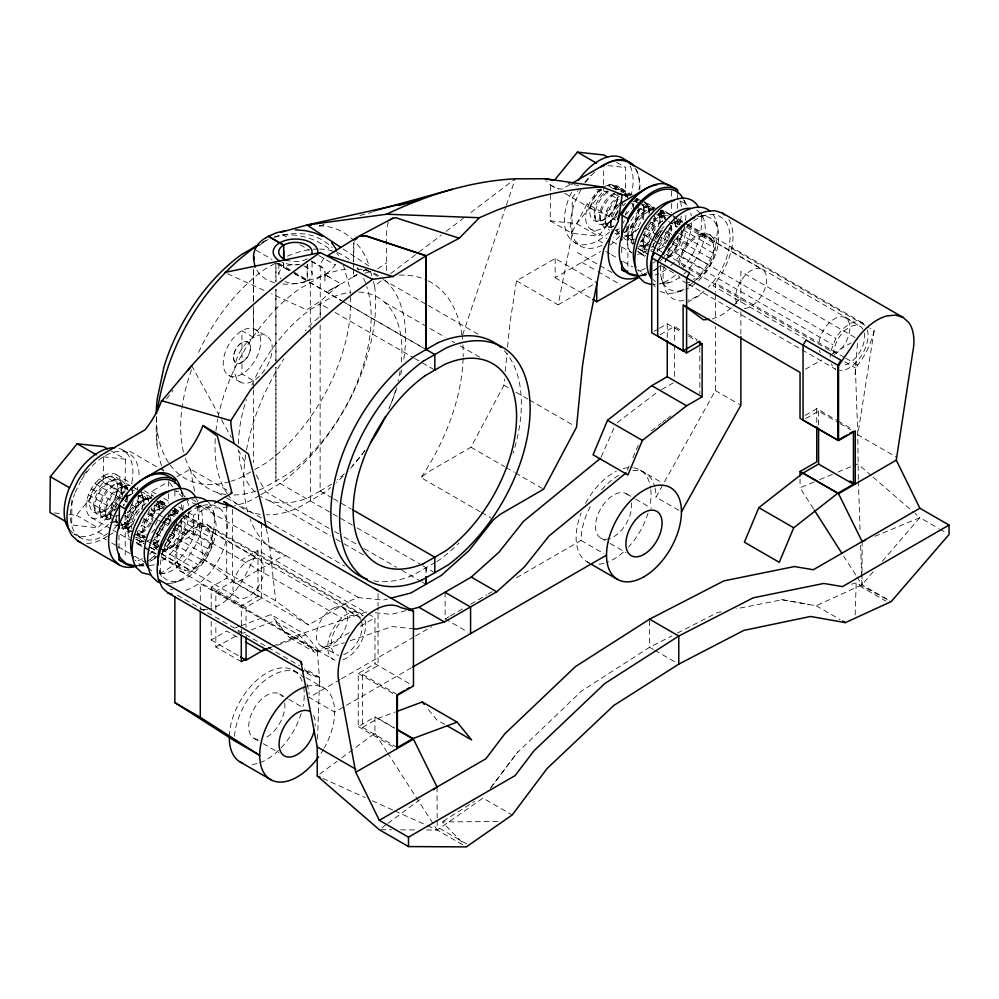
<?xml version="1.0" encoding="UTF-8"?>
<svg xmlns="http://www.w3.org/2000/svg" width="999" height="999" viewBox="0 0 999 999"><rect width="100%" height="100%" fill="white"/><g stroke="black" fill="none" stroke-linecap="round" stroke-linejoin="round"><path stroke-width="0.75" stroke-dasharray="5 3.75" d="M151.773 507.642L151.773 510.601L157.143 513.698M151.773 498.763L151.773 491.371L167.77 482.142M156.98 444.543L156.993 428.434M162.675 552.335L193.369 534.615L193.381 515.397L213.361 503.858M241.296 661.663L215.846 646.965L215.846 623.738M215.859 609.802L215.859 591.208L232.555 581.58L232.567 506.643M241.308 633.791L241.321 605.906L258.017 596.278L258.029 550.312L366.883 613.161M242.083 342.557L239.96 344.106A12.15 7.018 -60 0 0 233.591 357.367A12.15 7.018 -60 0 0 239.96 363.274L242.083 362.375L241.958 342.495L244.206 341.658A12.15 7.018 -60 0 1 250.574 347.565A12.15 7.018 -60 0 1 244.206 360.826L239.96 363.274A12.15 7.018 -60 0 1 233.479 357.305A12.15 7.018 -60 0 1 239.847 344.043L241.958 342.495L241.958 330.744L253.484 337.4L253.509 306.481M253.509 300.299L253.521 267.832L253.471 301.86M352.36 525.137L275.911 481.019L275.949 367.232M275.949 361.001L275.961 289.31M275.961 281.518L275.961 262.812M283.716 262.787L283.716 267.282A16.683 9.628 0 0 0 281.069 278.908M307.305 264.423L307.305 280.906A16.683 9.628 0 0 1 287.175 282.43L285.052 281.493M332.267 498.014L320.117 490.996L320.155 324.126M320.155 317.894L320.167 303.858L329.608 309.303M311.201 261.101L322.49 267.632L325.087 271.853L324.925 280.457L324.975 271.903M353.546 269.156L353.534 276.748L340.984 283.991M353.546 267.632L353.559 263.074M353.559 261.563L354.021 242.707M862.025 573.975L861.987 584.79L891.17 601.635M862.025 572.439L862.149 541.558M71.94 500.112L71.678 524.987L98.152 527.859L117.333 504.358M69.068 514.51L76.424 515.309L103.272 482.405L103.534 457.53M125.062 490.297L125.387 459.19L111.326 451.073M618.531 211.526L598.401 236.201L571.915 233.341L550.187 220.791L550.561 185.015L552.484 182.667M571.915 233.341L572.302 197.565L578.046 190.522M550.187 220.791L576.66 223.651L603.521 190.759L603.571 186.089M603.583 184.528L603.796 164.311M625.312 197.078L625.624 167.532L616.67 162.362M855.169 614.934L856.18 582.892L889.834 600.923M317.557 739.173L319.618 677.285L304.832 668.743M144.106 505.394L143.594 498.751L141.071 492.07M170.891 522.327L170.442 514.248M176.486 521.128C176.561 530.194 172.065 539.223 164.748 544.567M633.541 208.966L633.091 200.886M639.048 209.203C638.636 218.769 633.216 228.808 624.225 232.779M655.244 217.07C655.219 227.123 649.787 237.887 640.334 242.083M660.464 223.039L659.14 213.174L659.877 217.495L658.316 227.597M671.353 226.373L671.128 230.669L668.656 238.549M682.092 232.58C682.08 242.632 676.635 253.396 667.195 257.58M858.316 479.37L857.779 434.827L855.381 367.957C864.647 357.342 870.866 344.293 874.15 330.619L870.117 328.296M138.162 496.753C138.062 508.304 131.706 520.629 120.792 525.349C133.242 522.465 140.834 507.704 138.224 495.641M154.271 506.056C154.096 518.269 146.653 533.254 133.504 535.139M181.119 521.553C181.019 533.116 174.663 545.442 163.761 550.162C176.199 547.277 183.804 532.504 181.181 520.454M632.742 206.905L632.954 203.222M638.324 206.318C638.061 216.308 632.792 226.074 624.7 231.918M649 213.749C649.5 209.116 648.139 203.871 644.068 201.174M654.432 215.622C654.17 225.612 648.9 235.377 640.821 241.221M670.554 224.925C670.292 234.915 665.009 244.68 656.93 250.512M681.368 229.895C681.268 241.458 674.912 253.783 663.998 258.504M855.044 374.563L857.779 339.061M480.219 511.788L421.029 477.609L427.684 472.315L470.979 447.252L503.883 385.227L504.47 379.121M505.219 371.491L506.993 353.171M507.579 347.065L509.802 324.163L516.495 280.806L555.132 258.504L596.728 282.517M166.608 520.154L166.821 518.169C164.56 527.559 159.266 536.538 151.124 541.957M182.755 510.526L183.529 503.321M188.998 511.513L187.999 520.804A41.246 23.814 -60 0 1 159.828 562.025M161.626 557.817C171.728 561.713 182.218 575.611 193.881 568.106C199.038 564.91 203.059 560.264 206.194 555.119C209.815 548.451 212.325 540.709 210.702 533.091C207.03 522.252 192.557 521.366 184.915 514.398M211.988 544.842C213.137 538.049 213.749 529.233 207.268 524.812A26.773 15.46 -60 0 0 188.973 529.72L180.494 540.272L176.736 548.114M669.318 229.92L669.53 227.934L677.497 232.542M679.47 265.047C680.394 251.136 696.79 227.347 711.663 239.023C718.468 254.046 707.479 273.089 693.206 279.32M685.464 220.304L686.226 213.087M691.545 222.74L690.709 230.569A41.246 23.814 -60 0 1 670.079 266.283M353.733 242.869L353.346 261.676M874.15 330.619L857.779 434.827L896.278 457.043M116.696 515.272L116.134 518.768L117.283 524.962M627.06 226.586C625.811 232.005 626.336 238.886 630.856 242.657L633.741 243.494M642.944 237.238L642.719 243.456L644.805 249.875M653.246 246.129L653.696 243.444M516.495 280.806L558.104 304.82L572.727 230.944L587.175 203.734L615.521 220.092M116.096 495.854L117.183 491.321A19.88 11.476 -60 0 0 108.978 476.86A19.88 11.476 -60 0 0 91.421 493.868L90.022 498.601A19.88 11.476 -60 0 0 98.227 513.061A19.88 11.476 -60 0 0 115.784 496.053C114.161 502.347 108.042 511.313 99.962 512.737M121.828 497.44C125.462 488.086 119.493 471.753 107.243 477.172M126.836 502.047L127.922 497.527M133.292 500.624L130.357 509.602L124.937 517.157M149.413 509.927L146.466 518.906L141.059 526.461M165.522 519.23C164.186 526.71 160.24 533.891 154.008 538.361M600.199 221.091C609.939 218.856 615.696 208.866 617.419 199.663A19.88 11.476 -60 0 0 617.844 196.628M622.077 205.782L622.789 202.772M643.194 219.693L644.492 210.876L643.031 203.871C645.854 217.32 637.337 234.952 623.001 237.287M127.123 495.467L123.689 505.756M141.958 509.952L143.531 499.85L142.795 495.516M169.131 524.163L170.379 515.359L169.643 511.026M103.671 475.749A24.85 14.348 -60 0 1 121.179 487.699A24.85 14.348 -60 0 1 100.624 517.782A24.85 14.348 -60 0 1 86.701 500.586C89.048 490.609 94.917 481.268 103.671 475.749L130.519 491.246M115.784 496.053L117.183 491.321M129.358 537.824A24.85 14.348 -60 0 1 128.309 524.6C130.657 514.635 136.526 505.294 145.28 499.762A24.85 14.348 -60 0 1 152.71 497.377M616.333 204.196L616.021 204.395A19.88 11.476 -60 0 1 598.463 221.403A19.88 11.476 -60 0 1 590.259 206.943L591.67 202.21A19.88 11.476 -60 0 1 600.199 189.723M616.021 204.395L617.419 199.663M669.53 227.934L665.022 239.548L657.217 249.263L701.086 274.588M862.537 322.914L709.752 234.715L705.831 233.504L701.261 233.953A26.773 15.46 -60 0 0 682.966 250.175L678.071 262.799L830.856 351.011A26.773 15.46 -60 0 0 830.206 357.043M728.87 219.58A51.836 29.933 -60 0 1 731.768 248.414C728.496 262.088 722.265 275.137 712.999 285.751L804.32 338.474M830.856 351.011L835.751 338.386A26.773 15.46 -60 0 1 854.045 322.165L858.616 321.703A26.773 15.46 -60 0 1 865.546 325.711M462.624 334.915L505.831 206.768M506.331 205.294L515.272 178.784L468.369 214.473M90.022 498.601C92.882 488.886 99.725 479.433 109.778 476.461M132.992 523.401L137.325 513.636L142.595 507.355M590.259 206.943L594.605 197.165L601.785 189.048M623.351 223.089L624.213 220.617M649.338 241.046L653.683 231.281L657.017 226.848M643.169 235.889L646.428 228.471M654.42 240.672L657.167 234.678M388.311 222.103L386.65 228.883L386.65 271.828M151.836 522.015L154.783 513.024L154.333 504.945M625.224 214.847L626.623 211.513M674.949 239.41L671.078 246.853L668.144 250.312M118.856 501.373L121.753 492.37L121.304 483.116M157.53 520.529L153.746 527.872M163.449 522.352L161.276 527.46L155.832 535.114M174.188 528.558L172.015 533.666L165.722 542.307M601.236 456.818L614.66 426.448M627.297 470.142L629.133 465.996M632.792 457.717L639.51 442.532M174.875 525.374L174.338 535.839A48.601 28.059 -60 0 1 162.138 551.96M667.544 255.182L672.876 244.093L679.819 233.928M677.572 236.701L677.035 245.604A48.601 28.059 -60 0 1 664.834 261.726M75.187 492.47L80.744 481.131M571.603 192.37L569.218 197.24A48.601 28.059 -60 0 0 568.806 237.163L574.175 242.345L580.382 245.929A48.601 28.059 -60 0 0 603.284 244.63M580.981 189.473L575.436 200.824A48.601 28.059 -60 0 0 575.012 240.747L580.382 245.929M656.443 239.223L659.053 234.378M678.771 510.289L655.993 497.14L715.396 390.547L715.396 326.611M151.224 523.039C148.239 528.596 143.294 533.478 136.913 534.652M645.466 229.308L646.703 227.26M660.339 240.647L662.2 237.575M668.194 239.66L662.774 247.215L656.455 251.386M117.595 503.821C113.861 510.289 106.718 518.693 98.389 515.709C80.544 499.837 118.781 461.076 127.472 489.448C114.835 469.443 88.861 506.668 103.759 518.806L106.656 519.642L110.052 519.155M142.27 522.839L145.167 518.156M617.107 213.336C613.411 219.393 606.43 226.948 598.626 224.051C588.911 214.061 596.915 197.165 607.392 190.921M335.801 264.161L331.631 269.68L325.1 274.663L341.084 283.928L327.672 291.546L338.561 285.239L320.254 301.273L306.718 309.89L271.416 293.756M490.272 788.436L516.87 753.021L581.593 691.033L649.587 647.29L671.827 635.913M166.533 398.976L173.039 390.334M619.417 205.145C613.723 212.138 608.403 222.302 612.574 231.268M659.889 233.279L662.387 229.957M491.196 787.212L517.907 751.735M617.719 204.982C612.387 211.189 608.441 219.905 611.301 228.072M625.524 215.022L631.83 207.992M647.739 226.473C652.047 219.855 659.652 215.522 667.582 215.584M657.742 233.629L659.952 230.757M83.566 475.124L88.362 469.243M584.765 182.293L590.521 175.237M623.326 205.644L625.249 203.297M323.901 258.042L320.679 263.561L320.254 267.22L320.254 316.084L312.35 323.002A155.195 89.598 -60 0 0 305.319 330.681M117.133 507.504L111.039 513.561L104.683 516.046M151.798 532.667L154.72 529.208M617.37 215.846L611.276 221.903L604.919 224.4M638.848 228.247L632.754 234.303L626.41 236.8M873.151 571.828L861.987 584.79L816.171 605.756L782.392 599.712L736.038 608.853M882.292 561.226L919.867 517.644L938.436 528.371M735.739 303.084L740.858 297.64M180.22 520.879L170.18 534.315L164.847 545.417A47.415 27.373 -60 0 0 161.501 576.723L158.791 568.993A41.246 23.814 -60 0 0 161.701 575.436L166.333 579.732L172.377 581.605L179.42 580.906A41.246 23.814 -60 0 0 215.135 536.463L216.134 527.172A41.246 23.814 -60 0 0 194.518 507.13L202.56 505.606M181.219 519.83L185.202 515.621A47.415 27.373 -60 0 1 227.41 528.646L226.261 539.335A47.415 27.373 -60 0 1 185.202 590.409L182.492 590.684M680.856 232.829L687.911 225.387A47.415 27.373 -60 0 1 730.107 238.424L728.97 249.101A47.415 27.373 -60 0 1 708.391 287.188M210.277 527.609L363.062 615.821L360.052 613.024A26.773 15.46 -60 0 0 341.758 617.931L337.2 622.752A26.773 15.46 -60 0 0 337.2 660.614M733.353 305.844L738.461 300.449M607.155 192.145C599.675 198.664 593.843 208.554 595.179 218.769M617.906 198.351C609.715 205.469 600.324 220.679 609.365 230.257M661.813 228.721L664.06 226.586M116.408 516.658L119.568 514.06M133.504 523.701L129.833 526.673L122.765 528.946M159.44 539.947L153.022 543.956L159.378 541.47M649.85 241.346L646.191 244.318L639.11 246.591M651.56 247.415L653.396 245.929M260.814 494.755L281.194 482.879A155.195 89.598 -60 0 0 374.575 285.839L383.216 279.258M390.621 273.626L417.769 252.972M419.006 252.035L441.221 235.127M446.153 231.368L463.436 218.232M617.107 422.752L657.704 391.87M651.186 430.906L661.026 423.414M662.25 422.477L665.946 419.667M667.17 418.731L670.866 415.921M259.29 245.467L265.821 240.634L261.838 242.894M319.68 774.138L336.875 761.4M341.795 757.766L374.95 733.216L374.95 716.932L358.241 726.573L358.241 673.413L374.975 663.761L413.474 685.976M381.78 827.909L386.688 824.275M387.912 823.363L422.302 797.901M731.305 308.004L721.815 314.922L712.337 318.968M125.087 491.745C116.608 497.564 110.277 507.879 110.964 518.381M128.409 496.203L132.517 493.494M614.585 193.893C605.019 200.437 594.667 216.858 603.995 227.148L606.893 227.984L613.486 226.573L608.066 226.311C599.75 216.596 610.027 201.636 619.33 196.341M167.033 517.232L174.226 513.673L178.084 513.449L168.631 515.472M648.875 211.139C638.373 217.407 629.12 231.343 634.053 243.669M834.327 354.545L837.324 352.597A21.953 12.675 -60 0 0 849.824 326.661A21.953 12.675 -60 0 0 835.376 318.244L831.33 320.879A21.953 12.675 -60 0 0 818.843 344.468M377.859 268.644L386.65 262.937M124.463 491.096C114.947 496.615 107.53 508.616 111.064 519.73M126.224 496.54L133.441 492.894M613.96 193.244C604.445 198.751 597.027 210.752 600.561 221.878M145.941 503.508C137.25 508.541 130.644 518.631 131.743 528.908M637.2 211.089C642.157 207.692 648.9 204.745 654.807 207.367M662.3 221.154C653.596 226.186 647.002 236.276 648.101 246.553M443.181 821.278L474.55 801.36M357.118 274.638L353.371 276.835L353.371 272.29M363.349 270.979L365.846 269.505M254.72 469.63L267.033 462.4A137.487 79.383 -60 0 0 350.462 295.092M233.866 494.967A134.703 77.772 -60 0 0 262.637 488.586L289.198 473.251A134.703 77.772 -60 0 0 366.808 286.663M320.204 490.946L331.606 484.278M435.389 562.287L412.824 575.287M436.725 561.513L439.373 559.952A134.703 77.772 -60 0 0 458.941 542.994M356.93 274.638L354.395 276.111L358.891 274.862M363.274 270.979L368.344 268.044M262.138 242.769L265.959 240.559M274.675 263.561L264.335 269.53A134.703 77.772 -60 0 0 197.677 354.47M569.917 184.528L561.913 189.148A61.901 35.739 -60 0 1 546.578 181.069M618.181 204.695L603.521 213.162A61.901 35.739 -60 0 1 587.175 203.734M177.085 476.76L190.409 469.068L232.018 493.081M86.738 543.356A51.836 29.933 -60 0 0 103.671 538.361L107.692 536.051M109.028 535.277L115.722 531.406M121.079 528.321L134.428 520.604M555.132 258.504L555.144 277.71L600.561 251.498M558.104 304.82L594.068 284.053M146.616 561.613L155.981 556.206M640.821 276.286L644.83 273.963L638.124 270.092M240.597 560.377L258.029 550.312C246.166 572.165 236.95 600.686 210.539 608.778M687.587 302.297L700.561 294.817M211.201 607.33L211.201 587.1L226.723 578.134L261.588 598.264L261.588 523.351M654.32 331.268L658.204 329.021M659.49 328.271L667.257 323.801L682.005 332.317M660.252 334.653L674.375 326.486L682.417 331.131M211.201 587.1L246.066 607.23L261.588 598.264M211.201 621.328L211.201 639.997L226.723 631.043L240.135 638.786M215.846 646.965L236.863 635.626M661.55 389.635L673.114 382.967M200.3 600.511L200.3 583.641L317.232 651.136L349.45 632.542M360.189 626.336L374.95 617.819L374.975 663.761M805.419 369.28L821.528 359.99M832.267 353.783L851.061 342.932M340.147 679.532L309.19 697.402L334.64 712.1L412.712 667.032M341.483 678.758L414.16 636.8M415.509 636.013L431.668 626.698M445.117 592.345L445.117 618.93L449.163 616.595M450.499 615.821L465.309 607.267M470.691 604.158L486.838 594.842M488.186 594.055L492.22 591.733M516.446 577.747L581.056 540.447A52.997 30.594 -60 0 1 591.258 504.845M805.182 415.384L816.757 408.691L836.675 420.192M397.402 747.502L362.525 727.372L362.525 674.475L378.047 665.509L378.047 607.754M805.656 418.631L818.581 411.163L838.698 422.777M362.525 727.372L378.047 718.406L395.167 712.05M197.278 506.243L203.022 558.928L235.926 582.966L279.221 558.029L285.889 555.631A155.195 89.598 -60 0 1 250.1 519.043M235.926 582.966L308.566 624.912L351.873 599.974L358.529 597.577L383.216 600.112L387.575 599M320.117 490.996L308.716 497.49A115.534 66.696 -60 0 1 260.677 496.453M310.264 500.836L296.978 508.404A134.703 77.772 -60 0 1 266.608 514.785M250.786 471.89L239.947 478.034A137.487 79.383 -60 0 1 231.144 481.206M259.54 495.479L250.624 500.536A155.195 89.598 -60 0 1 234.378 505.806M677.384 633.079L717.669 612.462L722.265 611.563M647.577 245.267L643.531 247.302A21.953 12.675 -60 0 1 639.697 248.027M650.736 250.387L652.734 249.375M144.88 535.501L140.834 537.537A21.953 12.675 -60 0 1 136.988 538.261M147.04 541.121L150.037 539.61M343.706 654.657L347.739 652.622A21.953 12.675 -60 0 0 361.376 621.066M642.519 246.104L647.814 244.131M126.161 528.459L132.517 525.961M610.289 227.497L613.96 225.712M619.33 228.808L615.659 230.594L618.856 229.67L615.921 230.12M129.745 485.539C112.775 484.715 96.928 508.241 109.128 521.915L112.025 522.739L117.87 521.066M135.989 537.412L138.873 538.249L144.73 536.563M604.37 186.85C613.723 181.069 622.464 190.959 630.419 194.63M631.38 252.447A24.85 14.348 -60 0 1 628.908 232.255A24.85 14.348 -60 0 1 644.83 211.351L649.387 209.415L653.621 208.991L643.943 203.409M813.448 508.766L800.049 487.787L814.135 481.955M819.767 479.62L832.429 474.375M838.061 472.04L852.147 466.208M853.558 465.621L857.779 463.873L871.84 476.048M874.812 536.313L919.867 517.644L915.184 513.586M242.632 633.354L245.517 632.217M251.286 629.957L274.363 620.866L299.812 635.564L315.072 652.447L344.405 642.657M268.094 648.051L270.979 646.915M272.415 646.353L299.812 635.564M607.28 185.826C612.599 182.854 619.967 185.327 621.553 191.458M612.649 188.923C619.343 185.015 627.434 190.334 627.722 197.79L623.888 192.707L620.953 191.746M622.015 195.642L626.136 194.106L632.205 194.605M632.754 201.835L636.875 200.312L633.678 201.236L637.062 201.049M647.614 206.518C635.139 210.552 626.073 224.313 627.409 237.375M663.723 215.821C651.248 219.855 642.182 233.616 643.518 246.678M115.147 479.57C102.672 483.603 93.606 497.365 94.942 510.427M130.32 485.876C115.31 474.587 97.852 498.926 100.312 513.523M125.899 485.764C113.411 489.81 104.346 503.558 105.682 516.633M137.887 496.59C142.32 494.23 148.476 493.931 151.811 498.276M151.224 497.939C135.914 498.726 123.102 517.819 128.446 532.23M154.008 505.894C158.429 503.533 164.598 503.234 167.919 507.579M162.113 507.979C150.399 512.512 141.97 525.749 143.282 538.336C139.398 525.374 149.55 510.589 162.425 507.779M235.277 627.859L239.548 626.273M240.984 625.749L270.929 614.622L305.794 634.752L320.267 652.572L285.389 632.442L270.929 614.622M268.719 648.526L271.566 647.464M277.272 645.342L305.794 634.752M147.377 498.164C134.003 500.611 123.189 515.646 127.173 529.033M366.683 611.85L289.623 637.749L274.363 620.866M350.274 640.696L392.145 626.535L413.736 628.771M660.189 291.508L667.132 293.656L675.224 292.857L682.117 290.672A41.246 23.814 -60 0 0 684.59 289.872M167.095 583.628L172.515 583.091L179.42 580.906M613.261 188.524L615.396 187.912M624 194.73L626.136 194.106M652.984 209.615C639.61 212.05 628.796 227.085 632.779 240.484M634.964 238.973L628.371 240.384L625.486 239.56L623.314 237.462M117.333 483.591L120.517 482.667M142.008 495.067L138.811 495.991L145.13 496.778L148.451 500.836M158.117 504.37L154.932 505.294L161.239 506.081L163.536 508.129M115.422 522.252L117.557 521.64M142.283 537.762L145.467 536.838L140.047 536.563L137.113 532.005M610.014 184.803L607.479 185.527A19.88 11.476 -60 0 1 617.057 190.122M364.872 273.189L370.866 271.516M319.48 225.949L323.951 224.713L319.48 225.949C342.457 225.374 362.912 244.268 368.943 265.622M851.498 584.165L856.006 582.941M359.89 215.484L371.865 212.387M405.894 610.651L391.371 614.385L374.4 612.637M274.5 236.688C294.855 230.994 319.081 238.911 334.128 252.922M329.495 277.235L324.937 274.762C310.839 279.957 295.692 285.951 280.369 283.753M705.257 215.372L697.215 216.895A41.246 23.814 -60 0 1 718.83 236.938L717.844 246.229A41.246 23.814 -60 0 1 698.251 281.006M602.747 220.367L597.327 220.105L594.393 215.547M608.116 223.476L602.697 223.202L599.762 218.644M629.595 235.876L624.175 235.614M645.704 245.18L642.782 245.617L640.297 244.917L638.436 243.119M102.497 512.025L97.09 511.763L94.143 507.205M107.88 515.134L102.46 514.86L99.513 510.302M121.054 524.875L123.988 524.438M129.358 527.534L123.938 527.272L121.004 522.714M137.163 534.178L140.097 533.728M153.284 543.481L156.206 543.031M161.114 548.776A19.88 11.476 -60 0 0 164.023 549.675L167.407 549.338A19.88 11.476 -60 0 0 182.205 535.002A19.88 11.476 -60 0 0 183.229 516.408M619.904 233.866L614.747 233.354M646.753 249.363L641.595 248.863L639.435 246.765M131.531 531.555L128.134 532.042L125.25 531.206L123.077 529.12L121.516 521.865M158.391 547.065L154.982 547.552L152.098 546.715M679.907 277.135A41.246 23.814 -60 0 1 668.556 282.842L659.627 283.853A47.415 27.373 -60 0 0 675.774 274.875M159.89 573.751L165.846 573.076A41.246 23.814 -60 0 0 201.573 528.633L202.56 519.343A41.246 23.814 -60 0 0 199.375 505.881M671.291 223.676A19.88 11.476 -60 0 1 674.924 222.128L678.321 221.79A19.88 11.476 -60 0 1 681.231 222.69M643.368 254.945L644.005 254.882M637.25 275.512L644.03 274.85A47.415 27.373 -60 0 0 646.465 274.076M668.556 282.842L661.188 283.429M652.846 284.515L655.556 284.253M682.117 290.672L675.087 291.371L669.043 289.498L664.41 285.202A41.246 23.814 -60 0 1 660.751 266.084M683.84 300.574L679.819 300.974L672.876 298.838L667.544 293.893A47.415 27.373 -60 0 1 664.198 266.446M140.659 545.179L141.296 545.117M164.023 549.675L167.407 549.338M135.901 565.609L141.321 565.072A47.415 27.373 -60 0 0 143.756 564.31M149.326 565.534L152.285 565.234A41.246 23.814 -60 0 0 156.019 563.936M159.952 573.651L165.846 573.076M202.697 609.777L209.852 609.065M319.618 677.285L310.339 675.112L304.97 672.002M201.761 609.59L204.695 609.315M620.766 191.009L624.612 190.784L627.946 191.87L630.569 194.218M659.64 212.637L665.546 213.574L668.156 215.921M678.321 221.79L674.924 222.128M613.324 188.774L618.518 189.61M624.063 194.967L629.258 195.816M644.43 207.43L650.736 208.217L653.034 210.277M660.539 216.733L666.845 217.52M111.963 480.482L118.269 481.268L122.103 486.338M122.702 486.688L129.008 487.475M144.181 499.088L147.565 498.913M160.302 508.391L163.674 508.216M171.041 514.597L177.347 515.372M497.839 821.578L442.22 821.89L464.223 844.642M640.446 275.662L646.453 275.699M139.248 565.909L145.242 565.933M380.844 829.732L391.508 829.794M400.649 829.844L417.395 829.932M426.536 829.982L437.2 830.032L466.383 846.877M607.979 165.622L625.624 167.532M103.322 456.793L125.387 459.19M54.358 512.924L61.713 513.723M781.343 599.65L808.928 604.47M568.106 183.454L572.614 184.39M574.125 184.703L578.633 185.639M596.653 189.385L608.678 191.883M632.042 239.423L629.545 238.711L627.697 236.913L626.61 234.153M651.036 251.111L653.521 251.823M110.315 518.668L107.83 517.969L105.969 516.171L104.895 513.411M113.199 521.066L115.684 521.778M131.793 531.081L129.308 530.369L127.46 528.571L126.374 525.811M158.654 546.578L156.169 545.866L154.308 544.068L153.222 541.308M114.498 525.012L117.395 525.836M144.243 541.346L141.359 540.509L139.186 538.424L137.375 533.091M671.665 214.96L661.413 210.002L671.778 215.984M638.548 252.06L640.396 253.771L645.292 255.282M646.191 275.162L641.907 273.838L637.612 269.855M159.915 500.611L167.632 504.42M206.194 526.685C186.438 521.94 167.582 554.595 181.568 569.33M156.194 553.721L134.927 541.433L137.687 543.993L142.582 545.504M143.481 565.397L139.198 564.073L134.902 560.089M170.18 589.073L172.802 589.872M646.091 203.184L649.437 204.271L652.047 206.618L653.771 210.065M135.115 488.636L137.338 489.36M140.484 491.733C145.042 492.345 147.989 496.478 148.689 500.774M156.593 501.036L159.94 502.135L163.699 506.78M172.715 510.339L176.049 511.438L178.659 513.773M642.432 204.146C646.615 204.733 649.387 208.679 649.65 212.712M658.541 213.449L661.475 214.423L665.309 219.493L662.787 212.824L660.177 210.477M674.662 222.752L677.597 223.726L679.894 225.774M131.456 489.61L134.39 490.571M274.6 282.879L265.946 279.345L259.29 274.038L255.12 267.332M303.746 265.809L309.852 269.33A16.683 9.628 0 0 1 307.205 280.956L307.205 264.485M322.877 778.496L365.222 797.589M372.277 800.773L393.444 810.314M394.855 810.951L425.911 824.949M427.322 825.574L437.2 830.032L483.017 798.114L512.2 814.959M227.635 273.751L265.759 291.171M731.768 248.414L868.78 327.522M673.001 215.722L676.985 218.032M678.309 218.793L686.288 223.401M687.624 224.163L708.89 236.451M673.101 216.758L677.097 219.056M678.421 219.83L685.339 223.826M686.4 224.438L711.663 239.023M701.261 233.953L854.045 322.165M660.464 210.739L666.995 214.51M676.423 219.955L681.817 223.077M687.212 226.186L761.363 268.993M846.028 318.206L860.813 326.735M637.125 198.501L642.494 201.598M643.843 202.372L655.918 209.34M659.877 211.963L666.52 215.796M675.824 221.166L681.143 224.238M686.463 227.31L713.398 242.857M612.025 184.977L630.806 195.829M635.901 198.764L638.573 200.312M607.779 185.402L615.834 190.047M623.888 194.693L628.259 197.215M634.615 200.899L639.984 203.996M641.333 204.77L651.073 210.389M657.779 214.261L661.8 216.583A24.85 14.348 -60 0 1 662.399 221.491M656.693 214.635L663.348 218.481M668.656 221.553L678.096 226.998M683.291 229.995L713.998 247.727M613.973 193.531L619.343 196.628M631.418 203.596L634.103 205.157M639.472 208.254L644.83 211.351M653.521 218.694L660.164 222.54M678.783 233.279L713.398 253.271M603.521 190.759L618.856 199.613M855.094 337.5L740.858 271.553L740.858 305.444M650.486 221.903L658.466 226.511M666.433 231.106L671.753 234.178M677.072 237.25L689.035 244.168M650.649 223.901L657.292 227.735M665.272 232.342L670.591 235.414M675.761 238.399L711.663 259.116M672.602 241.621L677.572 244.493M645.716 228.409L661.675 237.612M662.999 238.386L667.682 241.084M673.001 244.156L708.89 264.885M682.966 250.175L835.751 338.386M642.944 234.166L653.583 240.309M654.919 241.071L666.882 247.989M668.056 248.664L705.294 270.155M679.957 256.443L832.741 344.643M550.561 185.015L558.241 189.448M564.722 193.307L594.243 210.352M641.208 240.022L650.511 245.392M651.847 246.166L655.831 248.464M844.342 357.392L715.396 282.942L715.396 292.307M845.678 358.166L857.779 365.147M844.63 361.75L855.381 367.957M639.285 244.792L647.265 249.4M689.934 274.038L696.578 277.884M637.562 248.102L647.926 254.083M638.548 248.888L647.851 254.258M637.624 251.199L645.604 255.806M640.396 253.771L645.716 256.83M661.675 266.046L673.638 272.952M686.987 283.416L682.966 281.094A26.773 15.46 -60 0 1 678.571 275.649M688.336 284.191L835.751 369.305A26.773 15.46 -60 0 1 831.343 363.861M590.809 229.133L606.917 238.436M612.287 241.533L620.329 246.179M621.678 246.953L632.417 253.159M576.66 223.651L598.401 236.201M598.351 240.359L603.321 243.219M605.918 251.498L609.939 253.821M611.288 254.595L617.994 258.466M623.364 261.563L632.754 266.995M577.31 252.51L612.2 272.665M581.818 262.312L596.578 270.829M597.926 271.603L620.729 284.777M687.774 334.228L697.152 339.635M837.999 420.954L852.609 429.383M688.711 336.188L696.753 340.834M840.047 423.551L850.773 429.745M555.144 277.71L591.371 298.639M715.396 390.547L740.858 405.244M939.759 529.133L946.403 532.966M365.721 269.468L377.784 276.436M383.154 279.533L427.397 305.082M428.246 305.469L479.133 334.84M282.642 234.69L286.676 237.013M300.1 244.755L309.49 250.187M318.893 255.607L335.002 264.91M384.578 302.235L445.279 337.275M452.023 341.171L454.72 342.732M460.127 345.854L480.357 357.53M311.301 261.051L322.602 267.57M859.552 585.889L886.088 601.211M305.869 266.758L308.216 268.107M503.883 385.227L510.614 389.111M515.996 392.22L528.096 399.213M529.445 399.987L573.838 425.611M640.084 470.042L662.424 482.942M255.919 250.112L272.028 259.415M278.746 263.286L292.17 271.041M293.506 271.815L308.279 280.344M277.26 263.561L292.894 272.577M294.193 273.339L424.8 348.738M277.16 263.611L292.794 272.64M294.106 273.389L340.971 300.449M342.32 301.236L423.351 348.014M335.002 312.425L413.249 357.592M414.597 358.379L434.84 370.055M626.385 493.793L634.303 498.364M635.626 499.125L651.485 508.279M816.171 605.756L840.047 619.542M470.979 447.252L504.62 466.67M505.956 467.445L514.035 472.115M515.384 472.889L542.282 488.424M255.22 329.433A26.523 15.31 -60 0 1 246.815 370.517A26.523 15.31 -60 0 1 223.851 357.255A26.523 15.31 -60 0 1 255.22 329.433L266.745 336.089A26.523 15.31 -60 0 1 258.341 377.172A26.523 15.31 -60 0 1 235.377 363.911A26.523 15.31 -60 0 1 266.745 336.089M600.811 538.099L608.741 542.682M610.064 543.444L625.911 552.597M581.056 540.447L603.833 553.596M587.112 561.85L589.747 563.374M481.568 512.562L490.984 517.994M228.696 375.374L240.222 382.03M653.571 649.587L649.587 647.29L649.587 619.193M654.894 650.349L677.447 663.361M333.616 498.788L351.149 508.916M357.13 527.897L421.491 564.947M422.739 565.771L434.79 572.739M329.171 528.396L265.909 491.87L255.819 474.388M334.565 531.505L338.599 533.828M343.981 536.938L357.442 544.717M364.173 548.601L396.491 567.257M401.873 570.367L420.716 581.243M422.065 582.017L426.098 584.353M269.817 500.874L330.532 535.926M335.926 539.048L342.669 542.944M344.018 543.718L364.26 555.394M445.117 618.93L467.894 632.08M217.27 492.519L225.312 497.165M226.661 497.939L265.547 520.392M266.883 521.166L344.655 566.071M129.595 451.148L163.149 470.517M123.127 450.174L129.333 453.758M358.529 597.577L198.339 505.082A155.195 89.598 -60 0 0 228.621 506.93M368.231 613.935L374.95 617.819M151.773 491.371L157.143 494.468M163.861 498.351L170.567 502.222M178.621 506.868L186.663 511.513M188.012 512.287L193.381 515.397M207.268 524.812L360.052 613.024M116.096 474.525L132.205 483.816M144.281 490.784L153.671 496.216M174.276 508.266L183.591 513.636M160.04 501.011L166.683 504.845M174.388 509.29L179.982 512.524M185.027 515.434L208.953 529.245M212.175 531.793L362.275 618.443M160.24 502.41L165.634 505.519M173.726 510.189L181.806 514.86M183.154 515.646L258.654 559.228M342.12 607.417L356.905 615.946M157.168 502.185L165.147 506.793M171.791 510.639L181.443 516.208M182.43 516.77L210.702 533.091M138.561 495.891L145.28 499.762M155.32 505.644L161.975 509.478M169.942 514.085L175.387 517.232M180.582 520.229L211.288 537.962M188.973 529.72L341.758 617.931M99.126 479.07L123.289 493.007M136.701 500.761L140.734 503.084M150.812 508.928L158.791 513.536M166.771 518.144L170.804 520.467M177.41 524.288L210.702 543.506M103.272 482.405L123.726 494.218M158.479 514.473L162.5 516.795M163.848 517.569L170.554 521.441M175.924 524.537L193.369 534.615M149.113 512.899L155.757 516.745M163.736 521.341L169.056 524.413M174.375 527.484L186.338 534.39M94.893 483.541L123.077 499.812M124.413 500.586L127.098 502.135M132.467 505.232L136.488 507.554M147.952 514.135L157.255 519.505M158.579 520.267L162.575 522.577M163.898 523.339L167.894 525.649M173.064 528.633L208.953 549.35M171.141 532.567L174.875 534.715M143.007 518.643L150.986 523.239M158.966 527.847L164.286 530.919M169.605 533.99L206.194 555.119M91.246 488.861L116.746 503.583M128.821 510.564L132.855 512.887M203.022 558.928L275.674 600.874L308.566 624.912M141.571 525.162L148.227 529.008M156.194 533.616L161.513 536.675M166.683 539.66L202.585 560.389M88.461 494.68L115.297 510.177M124.688 515.596L130.057 518.693M138.499 530.257L146.478 534.852M154.458 539.46L158.504 541.795M165.097 545.604L198.389 564.822M86.701 500.586L114.885 516.858M124.276 522.277L128.309 524.6M125.087 525.998L130.457 529.095M137.175 532.979L145.217 537.624M153.272 542.27L158.641 545.367M164.011 548.463L166.696 550.012M136.576 535.027L145.891 540.409M147.215 541.171L151.211 543.468M152.535 544.243L160.639 548.926M161.838 549.612L193.881 568.106M136.101 539.048L143.868 543.543M150.612 547.427L160.052 552.884M161.401 553.658L238.237 598.026M321.703 646.203L336.488 654.745M135.839 539.123L143.819 543.731M150.474 547.564L160.127 553.146M161.101 553.708L189.373 570.029M161.239 556.63L185.177 570.441M137.687 543.993L149.663 550.911M150.986 551.673L156.306 554.745M91.246 517.557L111.376 529.183M112.725 529.957L131.506 540.796M362.525 674.475L397.402 694.605M215.859 591.208L241.321 605.906M358.241 673.413L394.081 694.105M180.494 571.203L333.279 659.402M444.767 724.45L436.725 719.804L426.111 706.743M289.623 637.749L315.072 652.447M76.424 515.309L98.152 527.859M98.114 532.017L104.321 535.601M103.671 538.361L106.356 539.91M111.726 543.019L117.095 546.116M118.431 546.89L133.204 555.407M134.54 556.181L145.28 562.387M107.692 533.516A48.601 28.059 -60 0 1 80.145 537.587L73.938 534.003A48.601 28.059 -60 0 0 110.24 522.639M177.235 595.079L299.463 665.646M237.937 631.455L240.622 633.004M305.132 670.254L317.232 677.235M378.047 718.406L394.143 727.697M374.95 716.932L394.867 728.421M293.294 670.292L300.899 674.675M306.268 677.772L323.688 687.824M211.201 639.997L239.36 656.256M358.241 726.573L394.081 747.264M279.583 694.018L287.512 698.601M288.836 699.362L303.359 707.754M439.622 828.333L467.482 844.417M253.996 738.323L261.913 742.906M263.237 743.668L279.096 752.821M343.119 248.913L368.906 265.996M873.001 477.06L914.01 512.574M634.627 198.913L636.925 200.974M171.978 512.275L174.288 514.335M155.869 502.972L158.167 505.032L160.152 510.576M677.16 220.554L680.631 225.574M133.079 486.625L135.702 488.973M709.752 234.715L713.511 238.199M665.022 211.114L667.782 213.686M615.659 186.101L618.443 188.686L619.617 191.284M653.321 279.683L655.469 281.668M655.257 286.925L654.857 286.563A47.415 27.373 -60 0 1 652.921 283.142M162.313 501.348L165.085 503.921M304.52 669.705L310.339 675.112M148.476 567.919L151.698 570.904M157.467 549.812L155.307 547.727L153.496 542.382M80.145 537.587L74.775 532.392A48.601 28.059 -60 0 1 74.638 493.918M69.992 530.194L72.952 533.054M645.666 248.014L642.719 243.456M616.957 230.707L618.806 232.505M118.569 524.163L115.634 519.605L115.409 516.083M374.95 733.216L386.725 751.535M387.575 752.846L437.2 830.032L437.162 819.267M843.568 555.956L856.118 575.611M856.967 576.923L861.987 584.79L860.576 544.48M684.015 200.212L687.037 205.394M180.544 489.148L185.09 496.928A41.246 23.814 -60 0 0 174.413 490.759M191.646 365.634L218.581 414.423M221.578 419.842L231.306 437.462M238.049 449.662L244.78 461.863M674.525 222.677L676.498 228.222M658.416 213.374L659.939 216.396M642.295 204.071L643.831 207.093M142.058 495.729L143.594 498.751M131.319 489.522L132.842 492.544L132.318 490.397M673.526 219.018L676.048 225.699M636.513 198.464L637.662 200.762M173.289 510.676L175.012 514.123M157.755 502.522L159.703 508.054M660.052 212.712L661.8 216.583M700.686 212.725L704.27 220.966M197.977 502.959L201.573 511.201M616.67 231.181L617.944 234.365M631.98 237.25L633.066 240.01M610.501 224.85L611.588 227.61M142.482 535.114L143.569 537.874M110.265 516.508L111.339 519.268M661.488 278.758L664.198 286.488M370.554 271.416L371.765 275.761M373.389 281.556L374.575 285.839M343.369 264.96L349.762 287.837A137.487 79.383 -60 0 1 350.349 293.606M648.401 206.968L649.2 210.19M605.132 221.753L605.931 224.975M115.634 519.605L116.433 522.827M716.283 221.741L717.844 228.796M213.574 511.963L215.135 519.03M266.408 528.821L269.755 546.64L275.674 600.874M190.409 469.068L194.605 491.333M675.262 222.477L675.998 226.798M664.51 216.271L665.009 219.156M626.922 194.568L627.409 197.452M158.903 504.82L159.64 509.153M148.164 498.626L148.651 501.51M132.293 490.759L132.792 493.643M126.686 486.226L127.173 489.11M317.232 651.136L319.967 683.478M153.734 540.471L154.021 544.542M137.625 531.168L137.912 535.239M858.366 480.931L860.151 532.08M437.038 786.987L437.162 817.731M699.837 347.377L699.849 393.818M674.375 326.486L674.387 343.519M674.387 345.067L674.4 379.121M310.302 282.63L310.314 327.834M310.314 329.395L310.352 500.786L323.626 493.019A134.703 77.772 -60 0 0 330.619 487.549M275.874 262.862L275.874 281.568M275.874 289.36L275.886 361.039M275.886 367.27L275.911 481.019M253.471 308.042L253.484 337.4M818.581 411.163L818.581 425.174M816.757 408.691L816.757 425.399M800.049 478.908L800.049 487.787M740.858 311.676L740.858 336.626M715.396 293.856L715.396 320.367M677.572 194.655L677.572 208.666M677.572 219.568L677.572 227.36M671.365 191.071L671.365 201.973M671.365 203.521L671.365 212.874M671.365 225.324L671.365 234.678M667.257 323.801L667.257 337.799M627.896 226.448L627.896 273.164M621.69 247.777L621.69 254.008M378.047 593.706L378.047 606.193M312.088 262.325L312.088 274.151M283.616 262.849L283.616 267.345A16.683 9.628 0 0 1 298.314 264.673M278.833 263.748L278.833 274.088M254.857 552.135L254.857 553.146M253.484 388.436L253.484 380.706L241.958 374.063L241.958 362.312L244.081 360.764A12.15 7.018 -60 0 0 250.449 347.502A12.15 7.018 -60 0 0 244.081 341.596M253.484 389.985L253.484 462.624M246.066 607.23L246.066 627.459M226.723 506.331L226.723 578.134M200.3 606.655L200.3 609.727M174.875 491.108L174.875 498.901M174.875 508.241L174.875 516.033M168.656 481.306L168.656 492.207M168.656 493.756L168.656 503.109M168.656 514.01L168.656 524.912M125.2 515.122L125.2 558.728M118.993 534.902L118.993 548.913M181.506 491.258A47.415 27.373 -60 0 1 182.942 496.453M181.381 518.194A47.415 27.373 -60 0 1 162.837 551.036M158.679 555.057A47.415 27.373 -60 0 1 150 561.388M187.063 500.561A41.246 23.814 -60 0 1 188.549 505.906M196.566 498.988A47.415 27.373 -60 0 1 197.577 501.585M198.539 505.457A47.415 27.373 -60 0 1 199.126 512.325L197.977 523.001A47.415 27.373 -60 0 1 156.918 574.075M191.758 499.413A41.246 23.814 -60 0 1 197.864 503.721M208.316 502.272A47.415 27.373 -60 0 1 214.723 521.328L213.574 532.005A47.415 27.373 -60 0 1 172.515 583.091M658.341 267.495A48.601 28.059 -60 0 1 652.734 271.253M646.341 274.25A48.601 28.059 -60 0 1 640.996 275.649M655.419 261.189A48.601 28.059 -60 0 1 653.246 263.024M645.254 268.381A48.601 28.059 -60 0 1 637.637 271.453M661.213 213.711A21.953 12.675 -60 0 1 661.925 221.403M658.229 233.017A21.953 12.675 -60 0 1 655.182 237.874M632.941 244.493A21.953 12.675 -60 0 1 645.479 210.714L649.525 208.666A21.953 12.675 -60 0 1 653.358 207.954M744.317 308.429A21.953 12.675 -60 0 0 748.164 307.704L752.197 305.669A21.953 12.675 -60 0 0 766.645 280.582A21.953 12.675 -60 0 0 754.145 269.081L750.099 271.116A21.953 12.675 -60 0 0 737.562 304.895M660.751 211.601A21.953 12.675 -60 0 1 666.932 216.121M666.196 232.717A21.953 12.675 -60 0 1 657.767 245.629M645.903 251.611A21.953 12.675 -60 0 1 638.548 247.028M155.632 557.717A48.601 28.059 -60 0 1 150.037 561.488M143.631 564.485A48.601 28.059 -60 0 1 138.287 565.884M159.028 545.029A48.601 28.059 -60 0 1 149.425 554.133M142.545 558.616A48.601 28.059 -60 0 1 136.164 561.326M157.417 501.71A21.953 12.675 -60 0 1 159.316 510.402M129.133 532.504A21.953 12.675 -60 0 1 142.77 500.949L146.816 498.901A21.953 12.675 -60 0 1 150.662 498.176M158.054 501.823A21.953 12.675 -60 0 1 164.723 507.529M163.973 521.653A21.953 12.675 -60 0 1 156.006 534.902M143.207 541.845A21.953 12.675 -60 0 1 135.839 537.25M704.058 291.196A47.415 27.373 -60 0 1 687.911 300.175M665.209 262.262A47.415 27.373 -60 0 1 666.52 258.004M695.991 283.017A41.246 23.814 -60 0 1 685.863 289.373M683.678 199.75A47.415 27.373 -60 0 1 685.651 206.219M684.09 227.959A47.415 27.373 -60 0 1 666.545 259.715M661.388 264.822A47.415 27.373 -60 0 1 658.953 266.87M657.704 267.832A47.415 27.373 -60 0 1 652.709 271.154M679.67 200.974A41.246 23.814 -60 0 1 687 205.657M690.709 213.137A41.246 23.814 -60 0 1 691.258 215.672M666.333 269.305A41.246 23.814 -60 0 1 654.982 275M701.448 216.533A47.415 27.373 -60 0 1 701.822 222.09L700.686 232.767A47.415 27.373 -60 0 1 683.141 267.595M696.728 210.227A41.246 23.814 -60 0 1 701.36 214.523M702.085 215.647A41.246 23.814 -60 0 1 705.269 229.108L704.27 238.399A41.246 23.814 -60 0 1 683.653 274.126M712.936 214.335A47.415 27.373 -60 0 1 717.419 231.094L716.283 241.77A47.415 27.373 -60 0 1 693.618 281.88M692.569 282.829A47.415 27.373 -60 0 1 687.649 286.75M683.89 289.161A47.415 27.373 -60 0 1 675.224 292.857M385.402 280.731A134.703 77.772 -60 0 1 403.521 360.814M401.773 369.842A134.703 77.772 -60 0 1 399.937 377.435M396.878 387.787A134.703 77.772 -60 0 1 387.762 411.176M364.66 450.774A134.703 77.772 -60 0 1 347.577 471.516M343.194 476.061A134.703 77.772 -60 0 1 336.401 482.529M346.029 269.206A134.703 77.772 -60 0 0 321.94 275.924L298.676 289.348A134.703 77.772 -60 0 0 218.019 417.682M357.242 268.981A134.703 77.772 -60 0 1 379.608 276.286M358.853 292.07A115.534 66.696 -60 0 1 400.974 365.022M400.124 370.916A115.534 66.696 -60 0 1 397.977 381.468M395.529 390.497A115.534 66.696 -60 0 1 389.285 407.954M365.047 450.449A115.534 66.696 -60 0 1 352.147 465.871M344.355 473.663A115.534 66.696 -60 0 1 337.437 479.745M254.945 491.908A115.534 66.696 -60 0 1 238.736 451.411M238.511 443.793A115.534 66.696 -60 0 1 246.391 399.687M251.923 385.139A115.534 66.696 -60 0 1 310.327 309.553L330.082 298.127A115.534 66.696 -60 0 1 350.799 292.357M260.377 514.323A134.703 77.772 -60 0 1 228.247 495.117M227.347 493.843A134.703 77.772 -60 0 1 215.359 437.3M215.934 430.969A134.703 77.772 -60 0 1 217.72 419.18M229.333 736.375A52.997 30.594 -60 0 1 262.512 675.649A52.997 30.594 -60 0 1 302.984 684.09M303.609 686.875A52.997 30.594 -60 0 1 302.984 706.493M301.186 713.473A52.997 30.594 -60 0 1 259.79 762.724M257.068 763.573A52.997 30.594 -60 0 1 249.463 764.547M306.893 686.313A52.997 30.594 -60 0 1 324.413 747.702M323.664 749.038A52.997 30.594 -60 0 1 319.53 755.531M234.428 736.3A52.997 30.594 -60 0 1 263.024 681.942A52.997 30.594 -60 0 1 303.334 677.547M306.943 683.915A52.997 30.594 -60 0 1 309.091 694.243M360.889 619.892A21.953 12.675 -60 0 0 349.687 616.033L345.642 618.069A21.953 12.675 -60 0 0 331.606 639.835A21.953 12.675 -60 0 0 338.673 655.319M212.175 543.106A26.773 15.46 -60 0 1 186.638 572.39A26.773 15.46 -60 0 1 177.485 546.54M364.947 619.992A26.773 15.46 -60 0 1 341.758 660.164M313.574 715.421A25.587 14.773 -60 0 1 315.11 726.098M257.742 739.485A25.587 14.773 -60 0 1 254.008 708.778A25.587 14.773 -60 0 1 282.455 696.69M284.727 703.096A25.587 14.773 -60 0 1 264.423 738.249M633.703 467.819A52.997 30.594 -60 0 1 650.649 488.086M650.836 489.585A52.997 30.594 -60 0 1 649.8 506.231M648.014 513.199A52.997 30.594 -60 0 1 628.458 547.09M623.314 552.122A52.997 30.594 -60 0 1 606.63 562.487M603.908 563.336A52.997 30.594 -60 0 1 596.303 564.31M589.51 562.999A52.997 30.594 -60 0 1 581.131 513.074M585.601 503.346A52.997 30.594 -60 0 1 616.371 471.191M623.276 468.556A52.997 30.594 -60 0 1 632.317 467.657M632.854 470.541A52.997 30.594 -60 0 1 654.72 486.675M655.057 488.049A52.997 30.594 -60 0 1 655.993 497.14M601.685 489.86A52.997 30.594 -60 0 1 621.303 474.038M820.391 352.672A21.953 12.675 -60 0 1 819.417 350.324M863.049 329.345A21.953 12.675 -60 0 0 850.161 326.785L846.116 329.42A21.953 12.675 -60 0 0 833.628 353.009M864.347 333.029A21.953 12.675 -60 0 1 852.11 361.139L848.064 363.761A21.953 12.675 -60 0 1 841.608 365.297M712.762 237.5A26.773 15.46 -60 0 1 696.365 279.77M689.884 282.193A26.773 15.46 -60 0 1 686.887 282.305M867.432 329.895A26.773 15.46 -60 0 1 860.676 356.805A26.773 15.46 -60 0 1 839.672 370.517M631.53 502.859A25.587 14.773 -60 0 1 610.064 538.473M608.928 538.823A25.587 14.773 -60 0 1 599.238 511.525A25.587 14.773 -60 0 1 629.258 496.453M196.853 504.582A155.195 89.598 -60 0 1 188.299 500.624M183.054 497.152A155.195 89.598 -60 0 1 176.286 491.096M172.552 486.738A155.195 89.598 -60 0 1 169.156 481.893M163.599 471.141A155.195 89.598 -60 0 1 162.05 467.132M161.576 465.746A155.195 89.598 -60 0 1 157.068 412.899M428.284 280.869A155.195 89.598 -60 0 1 461.913 334.802M462.125 336.376A155.195 89.598 -60 0 1 462.462 339.161M462.937 344.88A155.195 89.598 -60 0 1 463.161 356.868M463.111 358.404A155.195 89.598 -60 0 1 421.029 477.609M247.802 512.025A155.195 89.598 -60 0 1 246.254 451.523M246.528 450.012A155.195 89.598 -60 0 1 283.966 358.816M399.188 275.175A155.195 89.598 -60 0 1 426.86 280.195M274.163 237.437A137.487 79.383 -60 0 1 332.118 247.64M336.813 253.122A137.487 79.383 -60 0 1 338.524 255.544M229.683 481.643A137.487 79.383 -60 0 1 169.293 463.786M168.456 462.562A137.487 79.383 -60 0 1 156.281 416.521M265.322 240.796A137.487 79.383 -60 0 1 268.269 239.573M180.682 488.661A51.836 29.933 -60 0 1 181.905 497.34M181.618 504.595A51.836 29.933 -60 0 1 180.682 510.564M176.486 524.25A51.836 29.933 -60 0 1 164.51 544.979M154.758 555.469A51.836 29.933 -60 0 1 150.062 559.253M143.918 563.136A51.836 29.933 -60 0 1 138.449 565.584M160.489 501.123A24.85 14.348 -60 0 1 162.7 507.355M144.131 540.958A24.85 14.348 -60 0 1 136.488 542.694M357.055 267.557A134.703 77.772 -60 0 1 358.878 270.08M363.586 278.409A134.703 77.772 -60 0 1 366.333 285.214M226.036 494.505A134.703 77.772 -60 0 1 185.127 457.679M183.516 452.048A134.703 77.772 -60 0 1 191.483 369.88M287.5 256.156A134.703 77.772 -60 0 1 311.588 249.438M313.224 249.275A134.703 77.772 -60 0 1 318.069 249.051M319.668 249.063A134.703 77.772 -60 0 1 331.805 250.687M337.387 252.51A134.703 77.772 -60 0 1 349.862 260.002M504.308 350.786A134.703 77.772 -60 0 1 513.099 453.259M412.824 575.287A134.703 77.772 -60 0 1 371.728 580.407M299.875 264.573A22.328 12.9 0 0 1 281.918 262.163M307.305 258.741A16.683 9.628 0 0 1 287.175 260.264M634.977 168.132A51.836 29.933 -60 0 1 639.81 189.261M619.692 235.939A51.836 29.933 -60 0 1 610.401 244.992M680.569 201.573A51.836 29.933 -60 0 1 681.393 207.38M681.181 216.184A51.836 29.933 -60 0 1 679.632 224.85M669.992 247.889A51.836 29.933 -60 0 1 664.073 256.568M663.161 257.717A51.836 29.933 -60 0 1 660.339 261.051M647.227 272.502A51.836 29.933 -60 0 1 640.734 276.061M617.969 210.152A24.85 14.348 -60 0 1 588.374 227.023A24.85 14.348 -60 0 1 600.936 188.823M661.063 230.032A24.85 14.348 -60 0 1 660.052 232.992M659.577 234.178A24.85 14.348 -60 0 1 658.491 236.526M655.893 241.021A24.85 14.348 -60 0 1 651.56 246.503M647.127 250.424A24.85 14.348 -60 0 1 637.412 254.308M636.301 169.593A48.601 28.059 -60 0 1 638.998 190.035M637.387 198.514A48.601 28.059 -60 0 1 636.101 202.872M619.817 231.256A48.601 28.059 -60 0 1 613.473 237.575M585.626 182.405A48.601 28.059 -60 0 1 596.49 170.467M630.094 166.009A48.601 28.059 -60 0 1 631.181 194.93M609.415 232.03A48.601 28.059 -60 0 1 574.175 242.345M683.466 224.763A19.88 11.476 -60 0 1 682.442 243.344A19.88 11.476 -60 0 1 667.657 257.692M657.704 251.948A19.88 11.476 -60 0 1 657.23 248.027M81.456 479.932A48.601 28.059 -60 0 1 118.731 451.348A48.601 28.059 -60 0 1 139.111 476.323M137.825 487.312A48.601 28.059 -60 0 1 137.15 490.172M132.055 503.983A48.601 28.059 -60 0 1 127.285 512.624M117.507 525.149A48.601 28.059 -60 0 1 113.237 529.233M119.068 448.414A48.601 28.059 -60 0 1 131.618 483.728M127.56 496.565A48.601 28.059 -60 0 1 123.239 505.419M158.878 546.703A19.88 11.476 -60 0 1 159.902 528.121A19.88 11.476 -60 0 1 174.688 513.773M426.098 567.719L426.098 573.763L426.098 567.719M251.436 559.315L247.402 561.351A21.953 12.675 -60 0 0 232.954 586.438A21.953 12.675 -60 0 0 245.454 597.939L249.5 595.904A21.953 12.675 -60 0 0 263.936 570.816A21.953 12.675 -60 0 0 251.436 559.315M334.902 607.492L330.856 609.54A21.953 12.675 -60 0 0 316.421 634.627A21.953 12.675 -60 0 0 328.921 646.128L332.954 644.08A21.953 12.675 -60 0 0 347.402 618.993A21.953 12.675 -60 0 0 334.902 607.492"/><path stroke-width="1.5" d="M241.308 635.339L241.296 661.663L246.441 658.703M283.716 259.79L283.716 250.811M426.148 349.513L426.098 255.794L459.29 238.224L479.333 217.72L497.465 209.952A603.046 351.685 -60.5 0 1 602.197 186.95L622.202 194.693L618.219 221.653L603.771 248.863L589.148 322.752L582.442 366.109L576.535 427.172L543.631 489.198L500.337 514.26L493.668 519.542L468.993 550.586L441.383 575.374L410.814 593.019L390.472 598.251M352.497 509.69L434.79 557.205L434.79 572.739L421.516 580.294M699.837 344.28L699.837 341.183L683.141 350.836L683.129 304.882L800.049 372.39L800.024 418.356L838.523 440.571L838.548 365.646L851.323 347.365A51.836 29.933 -60 0 1 886.725 315.971L895.566 315.097L903.158 317.432L908.99 322.839A51.836 29.933 -60 0 1 912.649 352.847L896.278 460.139L919.867 508.229L949.05 525.074L949.05 534.49L891.17 601.635L845.354 622.614L810.489 616.47L743.793 630.406L678.771 664.135L613.761 705.481L547.052 768.568L512.2 814.959L466.383 846.877L408.504 846.578L379.32 829.732L317.232 775.961L317.232 746.902L300.849 661.613L158.466 579.408A51.836 29.933 -60 0 1 162.138 545.167L167.957 533.041L175.549 521.928L184.39 512.599A51.836 29.933 -60 0 1 219.805 503.109L232.567 506.643M107.492 448.851L103.659 446.64L77.173 443.768L50.325 476.673L49.95 512.45L66.571 522.04M255.12 267.332L253.696 259.678L254.171 256.993M157.23 411.313C167.208 345.829 202.959 282.954 257.854 245.155M702.122 396.828L667.257 376.698L651.735 385.664L607.517 420.292L593.056 454.807L627.921 474.937L642.394 440.422L686.6 405.794L702.122 396.828L702.122 343.931L698.101 341.608M853.458 484.203L818.581 464.073L803.059 473.026L758.853 507.654L744.392 542.182L779.257 562.312L793.718 527.784L837.936 493.156L853.458 484.203L853.458 431.293L849.575 433.541M118.993 528.671L119.518 504.195A48.601 28.059 -60 0 1 168.119 476.136L174.875 480.207L174.875 483.329M119.356 505.094L113.536 517.22A51.836 29.933 -60 0 0 113.536 559.552L119.356 564.947A51.836 29.933 -60 0 0 135.789 566.421M125.2 513.561L125.737 507.779A48.601 28.059 -60 0 1 174.338 479.72L174.875 480.207M621.69 239.985L622.227 213.961A48.601 28.059 -60 0 1 670.829 185.901L677.572 189.985L677.572 193.094M627.896 221.778L628.433 217.545A48.601 28.059 -60 0 1 677.035 189.485L677.572 189.985M681.455 511.838L740.858 405.244L740.858 336.626M686.6 352.884L651.735 332.754L651.735 257.829L654.732 252.747L689.597 272.889L686.6 277.972L686.6 352.884L702.122 343.931M266.134 527.335L263.062 511.013L248.426 454.021L233.978 443.494L231.106 426.286L230.794 420.666L250.474 390.022A603.046 351.673 -60.5 0 1 354.545 292.47L372.627 279.333L392.907 276.561L426.098 255.794L426.049 349.575M187.924 370.579L191.646 365.634A551.436 318.369 -60 0 1 320.254 252.535L372.627 279.333M554.408 180.32L577.422 152.123L603.896 154.982L607.729 157.193M354.97 239.748L359.815 235.702L366.034 235.789L426.098 255.794L365.709 235.976L359.503 235.876L392.857 218.232L395.854 217.757L459.29 238.224M355.269 239.573L357.242 237.188L327.747 255.632M119.356 564.947L77.76 540.934L71.928 535.526A51.836 29.933 -60 0 1 71.928 493.206L77.76 481.068A51.836 29.933 -60 0 1 103.671 453.708L144.992 429.857A61.901 35.739 -60 0 0 161.338 401.548L191.646 365.634M408.803 609.902L418.968 607.292L471.266 577.097L498.876 552.31L523.563 521.278L600.624 458.204M413.736 628.771L416.82 629.083L444.43 621.99L496.728 591.795L524.338 567.007L549.013 535.976L626.073 472.902M265.946 237.7C257.979 242.033 252.422 250.424 253.696 259.678M433.354 789.722L437.038 786.987L413.449 739.16L397.515 729.957M919.867 508.229L813.298 569.755L794.492 566.545L723.875 580.881L649.587 619.193L575.511 666.545L504.807 733.79L485.889 758.79L379.32 820.316L355.719 772.227L339.348 683.828A51.836 29.933 -60 0 1 343.007 649.6L348.838 637.474L356.431 626.361L365.272 617.032A51.836 29.933 -60 0 1 400.674 607.542L413.449 611.076L413.474 685.976L396.74 695.641L396.74 748.8L355.719 772.227M156.281 413.411A137.487 79.383 -60 0 1 157.218 399.001L163.998 366.845A137.487 79.383 -60 0 1 241.646 254.47L258.729 244.68M434.877 557.155L446.278 550.486A115.534 66.696 -60 0 0 516.57 415.634A115.534 66.696 -60 0 0 444.755 364.348L424.912 375.786M434.877 572.689L448.164 564.91A134.703 77.772 -60 0 0 530.132 407.704A134.703 77.772 -60 0 0 446.466 347.827L423.201 361.251M896.278 460.139L838.548 493.731L800.049 471.503L800.049 475.936M253.446 247.777L258.504 244.855M572.577 182.992L603.234 165.297A51.836 29.933 -60 0 1 629.158 162.725L668.069 185.19M145.28 477.722L186.601 453.871A61.901 35.739 -60 0 0 202.934 425.574L233.978 443.494M619.505 203.933L644.83 189.31M437.687 342.857L414.51 356.231A134.703 77.772 -60 0 0 334.328 482.292A134.703 77.772 -60 0 0 367.457 579.233M214.698 503.084L232.018 493.081L217.382 436.101L202.934 425.574M592.719 299.413L596.74 301.735L639.485 277.06M240.697 657.03L246.066 660.127L261.588 651.173L267.295 649.05M412.712 667.032L606.505 555.144M398.688 693.855L403.858 690.871M406.456 689.372L409.041 687.874M839.222 439.51L846.99 435.027M838.523 440.571L855.256 430.919L855.256 484.078L849.949 481.006M800.049 471.503L816.757 461.85L816.757 426.923M447.452 725.998L471.59 739.934L457.13 722.127L412.924 738.536L397.402 747.502L397.402 694.605M396.74 748.8L413.449 739.16M379.32 820.316L408.504 837.162L515.072 775.636L534.078 750.686L604.845 683.478L678.771 636.038L753.209 597.814L823.75 583.441L842.482 586.613L949.05 525.074M390.284 219.705L392.857 218.232M265.834 237.762L268.431 236.288L283.716 245.117L283.616 259.852M423.389 563.698L434.79 557.205M864.959 540.397L862.149 541.558L838.548 493.731M262.325 650.324L266.646 648.626M396.591 711.525L422.265 701.985L457.13 722.127M280.731 232.33L307.005 225L419.767 199.987L398.813 205.407M373.239 211.114L452.397 189.286M285.489 230.632L276.261 232.842L268.319 236.351L283.616 245.18M224.812 272.452L320.254 252.535M340.534 247.203L307.005 225L386.65 214.211A551.436 318.369 -60 0 1 515.272 178.796L545.579 178.771L602.197 186.95M637.25 275.512L628.995 273.501L623.676 268.556A47.415 27.373 -60 0 1 623.676 229.845L628.995 218.756L635.938 208.591L644.03 200.062A47.415 27.373 -60 0 1 683.091 198.539M709.39 319.255L703.496 319.842L685.339 306.493M134.553 565.746L126.299 563.736L120.966 558.791A47.415 27.373 -60 0 1 120.966 520.079L126.299 508.991L133.242 498.826L141.321 490.297A47.415 27.373 -60 0 1 180.382 488.773M150.137 574.75L141.895 572.739L136.563 567.794A47.415 27.373 -60 0 1 136.563 529.083L141.895 517.994L148.839 507.829L156.918 499.3A47.415 27.373 -60 0 1 195.979 497.777M386.65 214.211L479.333 217.72M307.005 225L311.164 225.312M295.404 229.87L305.319 230.632L314.56 232.842L322.49 236.351M329.458 256.081L392.907 276.561M553.084 180.332L545.579 178.771L545.579 179.72M617.694 193.756L622.202 194.693M161.338 400.611L230.794 420.666M903.158 317.432L722.277 213.012L714.685 210.664L705.843 211.538A51.836 29.933 -60 0 0 670.441 242.932L657.667 261.214L657.692 336.139L683.141 350.836M651.535 284.653L644.592 282.505L639.273 277.56A47.415 27.373 -60 0 1 639.273 238.848L644.592 227.76L651.535 217.595L659.627 209.066A47.415 27.373 -60 0 1 698.688 207.542M160.115 582.554L157.492 581.743L152.16 576.798A47.415 27.373 -60 0 1 152.16 538.086L157.492 526.997L164.435 516.833L172.515 508.304A47.415 27.373 -60 0 1 207.243 501.273M158.466 579.408L162.138 587.499L167.957 592.907L172.09 594.18M317.232 775.961L320.055 777.234M258.591 521.728L261.588 523.351M375.05 588.96L378.047 590.584M409.915 609.103L412.924 610.714M577.422 152.123L596.59 163.187M621.69 215.072L627.896 218.656M651.735 257.829L838.548 365.646M621.69 261.788L621.69 269.58L628.433 273.664A48.601 28.059 -60 0 0 638.211 275.924M651.735 385.664L686.6 405.794M803.059 473.026L837.936 493.156M607.517 420.292L642.394 440.422M758.853 507.654L793.718 527.784M425.462 349.126L434.84 354.533L434.84 370.055M842.706 621.078L845.354 622.614M591.071 564.135L617.494 579.395M649.587 619.193L678.771 636.038L678.771 664.135M471.266 577.097L496.728 591.795M445.117 592.345L470.579 607.042L470.579 633.628M418.968 607.292L444.43 621.99M413.449 611.076L223.714 501.598L226.723 503.209L226.723 506.331M77.173 443.768L96.354 454.845M118.993 505.307L125.2 508.891M50.325 476.673L69.505 487.749M118.993 553.583L118.993 559.815L125.737 563.898A48.601 28.059 -60 0 0 136.888 566.058M167.957 592.907L303.621 671.228M245.492 641.882L261.588 651.173M396.828 729.245L412.924 738.536M317.232 746.902L355.719 769.13M174.85 702.622L200.3 717.319L259.703 755.331L234.241 740.634L174.85 702.622L174.85 596.59M240.284 762.062L270.667 779.607M722.277 213.012L724.35 214.922M629.158 162.725L631.218 164.648M651.186 277.685L650.836 277.372A41.246 23.814 -60 0 1 650.836 243.694L655.469 234.041L661.513 225.2L668.556 217.77A41.246 23.814 -60 0 1 690.684 208.366M621.69 269.58L622.227 270.08A48.601 28.059 -60 0 0 624.899 271.316M148.476 567.919L148.139 567.607A41.246 23.814 -60 0 1 148.139 533.928L152.772 524.275L158.816 515.434L165.846 508.004A41.246 23.814 -60 0 1 187.974 498.588M118.993 559.815L119.518 560.314A48.601 28.059 -60 0 0 122.19 561.55M69.018 529.245L68.569 528.808A48.601 28.059 -60 0 1 68.981 488.886L74.525 477.547A48.601 28.059 -60 0 1 114.785 447.739M422.265 701.985L424.188 704.37M331.631 242.757L335.801 248.589L336.376 251.086M814.285 510.077L841.895 553.334M300.849 661.613L302.073 664.31M596.728 282.517L596.74 301.735M818.581 428.284L818.581 464.073M667.257 340.909L667.257 376.698M408.504 837.162L408.504 846.578M246.066 636.788L246.066 660.127M200.3 611.288L200.3 717.319M158.042 565.109A41.246 23.814 -60 0 1 161.701 541.758L166.333 532.105L172.377 523.264L179.42 515.846A41.246 23.814 -60 0 1 190.772 508.429M133.179 557.43A41.246 23.814 -60 0 1 134.565 526.086L139.198 516.446L145.242 507.604L152.285 500.174A41.246 23.814 -60 0 1 167.382 491.458M663.386 254.333A41.246 23.814 -60 0 1 664.41 251.523L669.043 241.87L675.087 233.029L682.117 225.612A41.246 23.814 -60 0 1 694.742 217.682M635.888 267.195A41.246 23.814 -60 0 1 637.275 235.864L641.907 226.211L647.951 217.37L654.982 209.94A41.246 23.814 -60 0 1 674.4 200.499M709.952 211.039A47.415 27.373 -60 0 0 675.224 218.069L667.132 226.598L660.189 236.763L654.857 247.852A47.415 27.373 -60 0 0 651.51 279.171M385.464 416.558A115.534 66.696 -60 0 1 370.517 442.757M423.476 563.686A115.534 66.696 -60 0 1 353.196 509.965A115.534 66.696 -60 0 1 425 375.761M421.603 580.244A134.703 77.772 -60 0 1 339.635 517.682A134.703 77.772 -60 0 1 423.301 361.201M318.644 756.78A52.997 30.594 -60 0 1 260.389 763.236A52.997 30.594 -60 0 1 305.532 686.713M242.682 763.224A52.997 30.594 -60 0 1 229.32 737.786M314.373 730.244A25.587 14.773 -60 0 1 288.961 757.067A25.587 14.773 -60 0 1 282.542 729.882A25.587 14.773 -60 0 1 309.965 711.563M80.107 542.057A51.836 29.933 -60 0 1 77.76 540.934M130.757 489.572A51.836 29.933 -60 0 1 180.682 488.661M121.703 501.248A51.836 29.933 -60 0 1 126.948 493.981M437.687 342.857A134.703 77.772 -60 0 1 501.148 347.664M279.72 261.051A22.328 12.9 0 0 1 286.963 240.022A22.328 12.9 0 0 1 317.844 251.935M287.075 260.327A16.683 9.628 0 0 1 280.294 247.914A16.683 9.628 0 0 1 301.111 242.944A16.683 9.628 0 0 1 311.513 254.483M639.372 276.648A51.836 29.933 -60 0 1 612.087 231.543M617.457 219.293A51.836 29.933 -60 0 1 657.367 184.628M578.596 179.97A48.601 28.059 -60 0 1 626.823 161.314M600.911 166.958A48.601 28.059 -60 0 1 634.04 166.046M426.098 576.798L426.098 584.353L426.098 576.798M806.068 340.122L803.059 345.204L803.059 420.129L837.936 440.259L837.936 365.334L840.933 360.252L806.068 340.122M643.993 576.748A52.997 30.594 -60 0 0 676.423 493.106A52.997 30.594 -60 0 0 611.525 530.606A52.997 30.594 -60 0 0 643.993 576.748M643.993 554.37A25.587 14.773 -60 0 0 659.64 513.998A25.587 14.773 -60 0 0 628.309 532.105A25.587 14.773 -60 0 0 643.993 554.37"/></g></svg>
